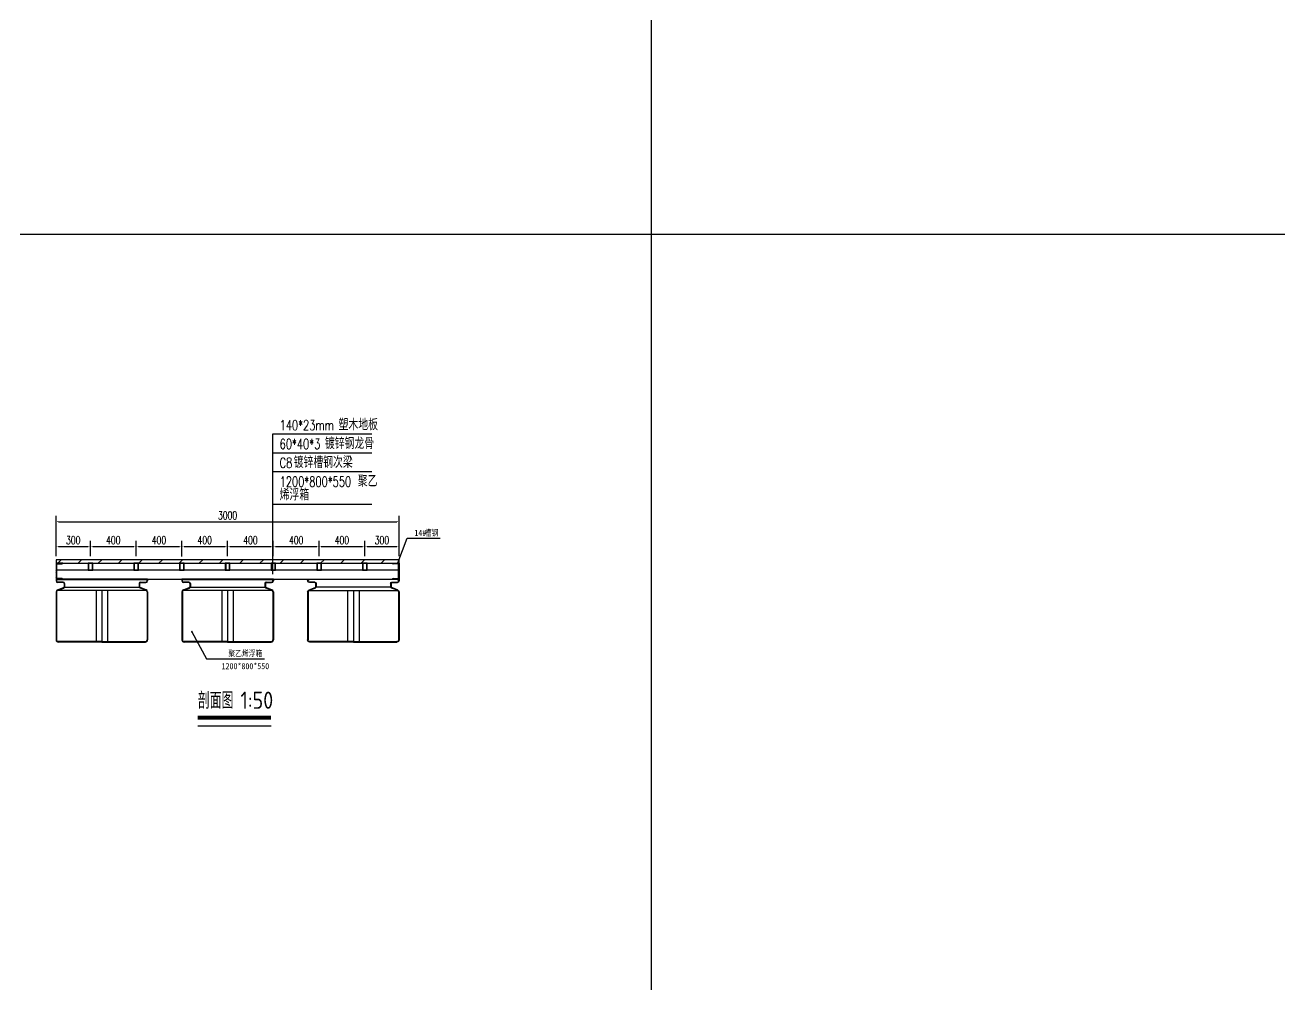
# Model space of a CAD drawing. Extents: x 1254079 to 1500931, y -102737 to 142253.
# Drawn here: x 1300730 to 1311706, y 11022 to 19424 of the extents above; entities that cross this region are included whole.
import ezdxf

# ---------------------------------------------------------------- set-up
doc = ezdxf.new("R2010")
doc.units = 0
doc.header["$LTSCALE"] = 1000
doc.header["$MEASUREMENT"] = 0
for name, color, linetype in [('14#槽钢', 3, 'Continuous'), ('DIM_LEAD', 3, 'Continuous'), ('DIM_SYMB', 3, 'Continuous'), ('PUB_DIM', 3, 'Continuous'), ('PUB_TEXT', 7, 'Continuous'), ('W-STEEL_FRAME钢架', 3, 'Continuous'), ('W-STEEL_KEEL钢龙骨', 5, 'Continuous'), ('W-WOOD_FLOOR木地板', 30, 'Continuous'), ('钢架', 90, 'Continuous')]:
    doc.layers.add(name, color=color, linetype=linetype)
doc.styles.add('-宋体', font='', dxfattribs={"width": 0.8})
doc.styles.add('_TCH_DIM', font='SIMPLEX', dxfattribs={"bigfont": 'GBCBIG'})
doc.styles.get("Standard").update_dxf_attribs({"font": 'gbenor.shx', "bigfont": 'gbcbig.shx'})
doc.styles.add('STANDARD_T3', font='simplex.shx', dxfattribs={"width": 0.7, "bigfont": 'gbcbig.shx'})
doc.styles.get('-宋体').set_extended_font_data('SimSun')
doc.dimstyles.new('W&&20', dxfattribs={"dimtxt": 70, "dimasz": 20, "dimexe": 50, "dimexo": 60, "dimgap": 20, "dimtad": 1, "dimdec": 0, "dimzin": 0, "dimdsep": 46, "dimtxsty": 'STANDARD_T3', "dimcen": 0.09, "dimclrd": 1, "dimclre": 1, "dimclrt": 7, "dimazin": 2, "dimtfac": 1, "dimtdec": 0, "dimtix": 1, "dimtmove": 2, "dimatfit": 3, "dimfxl": 0, "dimtolj": 1, "dimtzin": 0, "dimarcsym": 0})

# ---------------------------------------------------------------- blocks, each defined once
blk = doc.blocks.new('*U24')
at = {"layer": '14#槽钢'}
blk.add_lwpolyline([(0, 29946), (0, -29946)], dxfattribs=at)
blk = doc.blocks.new('*U25')
at = {"layer": '14#槽钢', "color": 0, "linetype": 'ByBlock', "lineweight": -2, "transparency": 16777216}
blk.add_blockref('*U24', (21762, 0), dxfattribs=at)
blk = doc.blocks.new('14a槽钢')
at = {"layer": '钢架'}
h = blk.add_hatch(dxfattribs=at)
h.set_pattern_fill('STEEL', color=4, scale=10)
h.set_pattern_definition([(50.389312, (-1352470.2, 1293523.579), (-9.2899201, 11.2253202), []), (50.389312, (-1352470.2, 1293531.516), (-9.2899201, 11.2253202), [])])
edge = h.paths.add_edge_path()
edge.add_ellipse((-1332250, 1115678), major_axis=(-3.26, 5.03), ratio=0.900468, start_angle=55.3931, end_angle=130.6069)
edge.add_line((-1332252, 1115673), (-1332208, 1115673))
edge.add_ellipse((-1332208, 1115667), major_axis=(0, 6), ratio=0.827586, start_angle=270, end_angle=360, ccw=False)
edge.add_line((-1332203, 1115667), (-1332203, 1115551))
edge.add_ellipse((-1332208, 1115551), major_axis=(0, 6), ratio=0.827586, start_angle=180, end_angle=270, ccw=False)
edge.add_line((-1332208, 1115545), (-1332251, 1115545))
edge.add_ellipse((-1332250, 1115540), major_axis=(3.82, 3.82), ratio=1, start_angle=49.2445, end_angle=141.5341)
edge.add_line((-1332256, 1115539), (-1332198, 1115539))
edge.add_line((-1332198, 1115539), (-1332198, 1115679))
edge.add_line((-1332198, 1115679), (-1332256, 1115679))
for p, q in [((-1332256, 1115679, 0), (-1332198, 1115679, 0)), ((-1332208, 1115673, 0), (-1332251, 1115673, 0)), ((-1332246, 1115679, 0), (-1332246, 1115679, 0)), ((-1332203, 1115551, 0), (-1332203, 1115667, 0)), ((-1332198, 1115679, 0), (-1332198, 1115539, 0)), ((-1332198, 1115539, 0), (-1332256, 1115539, 0)), ((-1332251, 1115545, 0), (-1332208, 1115545, 0)), ((-1332246, 1115539, 0), (-1332246, 1115539, 0))]:
    blk.add_line(p, q, dxfattribs=at)
for centre, start_param, end_param in [((-1332251, 1115679, 0), 1.570796, 3.141593), ((-1332208, 1115667, 0), 4.712389, 6.283185), ((-1332208, 1115667, 0), 4.712389, 6.283185), ((-1332251, 1115539, 0), 0, 1.570796), ((-1332208, 1115551, 0), 3.141593, 4.712389)]:
    blk.add_ellipse(centre, major_axis=(0, 6), ratio=0.827586, start_param=start_param, end_param=end_param, dxfattribs=at)
blk = doc.blocks.new('*D101')
at = {"color": 1, "lineweight": -2, "transparency": 16777216}
for p, q in [((1301001, 14804), (1301001, 15127)), ((1301021, 15077), (1303981, 15077)), ((1304001, 14804), (1304001, 15127))]:
    blk.add_line(p, q, dxfattribs=at)
at = {"color": 1, "transparency": 16777216}
for points in [[(1301021, 15081), (1301021, 15074), (1301001, 15077)], [(1303981, 15081), (1303981, 15074), (1304001, 15077)]]:
    blk.add_solid(points, dxfattribs=at)
at = {"layer": 'Defpoints', "color": 0, "transparency": 16777216}
for p in [(1304001, 15077), (1301001, 14744), (1304001, 14744)]:
    blk.add_point(p, dxfattribs=at)
at = {"color": 7, "transparency": 16777216, "insert": (1302501, 15132), "char_height": 70, "attachment_point": 5, "style": 'STANDARD_T3'}
blk.add_mtext('\\A1;3000', dxfattribs=at)
blk = doc.blocks.new('ganglonggu')
at = {"layer": 'W-STEEL_KEEL钢龙骨'}
for points in [[(-1338169, 1115605), (-1338129, 1115605), (-1338129, 1115665), (-1338169, 1115665)], [(-1338166, 1115608), (-1338132, 1115608), (-1338132, 1115662), (-1338166, 1115662)]]:
    blk.add_lwpolyline(points, close=True, dxfattribs=at)
blk = doc.blocks.new('*U22')
blk.add_blockref('ganglonggu', (1338149, -1115635))
blk = doc.blocks.new('*U23')
at = {"layer": 'W-STEEL_KEEL钢龙骨', "color": 0, "linetype": 'ByBlock', "lineweight": -2}
for p in [(0, 0), (400, 0), (800, 0), (1200, 0), (1600, 0), (2000, 0)]:
    blk.add_blockref('*U22', p, dxfattribs=at)
at = {"layer": 'W-STEEL_KEEL钢龙骨', "color": 0, "linetype": 'ByBlock', "lineweight": -2, "transparency": 16777216}
blk.add_blockref('*U22', (2400, 0), dxfattribs=at)
blk = doc.blocks.new('*D102')
at = {"layer": 'Defpoints', "color": 0, "transparency": 16777216}
for p in [(1301301, 14860), (1301001, 14714), (1301301, 14714)]:
    blk.add_point(p, dxfattribs=at)
at = {"layer": 'PUB_DIM', "color": 1, "lineweight": -2, "transparency": 16777216}
for p, q in [((1301001, 14774), (1301001, 14910)), ((1301021, 14860), (1301281, 14860)), ((1301301, 14774), (1301301, 14910))]:
    blk.add_line(p, q, dxfattribs=at)
at = {"layer": 'PUB_DIM', "color": 1, "transparency": 16777216}
for points in [[(1301021, 14863), (1301021, 14857), (1301001, 14860)], [(1301281, 14863), (1301281, 14857), (1301301, 14860)]]:
    blk.add_solid(points, dxfattribs=at)
at = {"layer": 'PUB_DIM', "color": 7, "transparency": 16777216, "insert": (1301151, 14915), "char_height": 70, "attachment_point": 5, "style": 'STANDARD_T3'}
blk.add_mtext('\\A1;300', dxfattribs=at)
blk = doc.blocks.new('*D103')
at = {"layer": 'Defpoints', "color": 0, "transparency": 16777216}
for p in [(1301701, 14860), (1301301, 14714), (1301701, 14714)]:
    blk.add_point(p, dxfattribs=at)
at = {"layer": 'PUB_DIM', "color": 1, "lineweight": -2, "transparency": 16777216}
for p, q in [((1301301, 14774), (1301301, 14910)), ((1301321, 14860), (1301681, 14860)), ((1301701, 14774), (1301701, 14910))]:
    blk.add_line(p, q, dxfattribs=at)
at = {"layer": 'PUB_DIM', "color": 1, "transparency": 16777216}
for points in [[(1301321, 14863), (1301321, 14857), (1301301, 14860)], [(1301681, 14863), (1301681, 14857), (1301701, 14860)]]:
    blk.add_solid(points, dxfattribs=at)
at = {"layer": 'PUB_DIM', "color": 7, "transparency": 16777216, "insert": (1301501, 14915), "char_height": 70, "attachment_point": 5, "style": 'STANDARD_T3'}
blk.add_mtext('\\A1;400', dxfattribs=at)
blk = doc.blocks.new('*D104')
at = {"layer": 'Defpoints', "color": 0, "transparency": 16777216}
for p in [(1302101, 14860), (1301701, 14714), (1302101, 14711)]:
    blk.add_point(p, dxfattribs=at)
at = {"layer": 'PUB_DIM', "color": 1, "lineweight": -2, "transparency": 16777216}
for p, q in [((1301701, 14774), (1301701, 14910)), ((1301721, 14860), (1302081, 14860)), ((1302101, 14771), (1302101, 14910))]:
    blk.add_line(p, q, dxfattribs=at)
at = {"layer": 'PUB_DIM', "color": 1, "transparency": 16777216}
for points in [[(1301721, 14863), (1301721, 14857), (1301701, 14860)], [(1302081, 14863), (1302081, 14857), (1302101, 14860)]]:
    blk.add_solid(points, dxfattribs=at)
at = {"layer": 'PUB_DIM', "color": 7, "transparency": 16777216, "insert": (1301901, 14915), "char_height": 70, "attachment_point": 5, "style": 'STANDARD_T3'}
blk.add_mtext('\\A1;400', dxfattribs=at)
blk = doc.blocks.new('*D105')
at = {"layer": 'Defpoints', "color": 0, "transparency": 16777216}
for p in [(1302501, 14860), (1302101, 14711), (1302501, 14714)]:
    blk.add_point(p, dxfattribs=at)
at = {"layer": 'PUB_DIM', "color": 1, "lineweight": -2, "transparency": 16777216}
for p, q in [((1302101, 14771), (1302101, 14910)), ((1302121, 14860), (1302481, 14860)), ((1302501, 14774), (1302501, 14910))]:
    blk.add_line(p, q, dxfattribs=at)
at = {"layer": 'PUB_DIM', "color": 1, "transparency": 16777216}
for points in [[(1302121, 14863), (1302121, 14857), (1302101, 14860)], [(1302481, 14863), (1302481, 14857), (1302501, 14860)]]:
    blk.add_solid(points, dxfattribs=at)
at = {"layer": 'PUB_DIM', "color": 7, "transparency": 16777216, "insert": (1302301, 14915), "char_height": 70, "attachment_point": 5, "style": 'STANDARD_T3'}
blk.add_mtext('\\A1;400', dxfattribs=at)
blk = doc.blocks.new('*D106')
at = {"layer": 'Defpoints', "color": 0, "transparency": 16777216}
for p in [(1302901, 14860), (1302501, 14714), (1302901, 14714)]:
    blk.add_point(p, dxfattribs=at)
at = {"layer": 'PUB_DIM', "color": 1, "lineweight": -2, "transparency": 16777216}
for p, q in [((1302501, 14774), (1302501, 14910)), ((1302521, 14860), (1302881, 14860)), ((1302901, 14774), (1302901, 14910))]:
    blk.add_line(p, q, dxfattribs=at)
at = {"layer": 'PUB_DIM', "color": 1, "transparency": 16777216}
for points in [[(1302521, 14863), (1302521, 14857), (1302501, 14860)], [(1302881, 14863), (1302881, 14857), (1302901, 14860)]]:
    blk.add_solid(points, dxfattribs=at)
at = {"layer": 'PUB_DIM', "color": 7, "transparency": 16777216, "insert": (1302701, 14915), "char_height": 70, "attachment_point": 5, "style": 'STANDARD_T3'}
blk.add_mtext('\\A1;400', dxfattribs=at)
blk = doc.blocks.new('*D107')
at = {"layer": 'Defpoints', "color": 0, "transparency": 16777216}
for p in [(1303301, 14860), (1302901, 14714), (1303301, 14714)]:
    blk.add_point(p, dxfattribs=at)
at = {"layer": 'PUB_DIM', "color": 1, "lineweight": -2, "transparency": 16777216}
for p, q in [((1302901, 14774), (1302901, 14910)), ((1302921, 14860), (1303281, 14860)), ((1303301, 14774), (1303301, 14910))]:
    blk.add_line(p, q, dxfattribs=at)
at = {"layer": 'PUB_DIM', "color": 1, "transparency": 16777216}
for points in [[(1302921, 14863), (1302921, 14857), (1302901, 14860)], [(1303281, 14863), (1303281, 14857), (1303301, 14860)]]:
    blk.add_solid(points, dxfattribs=at)
at = {"layer": 'PUB_DIM', "color": 7, "transparency": 16777216, "insert": (1303101, 14915), "char_height": 70, "attachment_point": 5, "style": 'STANDARD_T3'}
blk.add_mtext('\\A1;400', dxfattribs=at)
blk = doc.blocks.new('*D108')
at = {"layer": 'Defpoints', "color": 0, "transparency": 16777216}
for p in [(1303701, 14860), (1303301, 14714), (1303701, 14714)]:
    blk.add_point(p, dxfattribs=at)
at = {"layer": 'PUB_DIM', "color": 1, "lineweight": -2, "transparency": 16777216}
for p, q in [((1303301, 14774), (1303301, 14910)), ((1303321, 14860), (1303681, 14860)), ((1303701, 14774), (1303701, 14910))]:
    blk.add_line(p, q, dxfattribs=at)
at = {"layer": 'PUB_DIM', "color": 1, "transparency": 16777216}
for points in [[(1303321, 14863), (1303321, 14857), (1303301, 14860)], [(1303681, 14863), (1303681, 14857), (1303701, 14860)]]:
    blk.add_solid(points, dxfattribs=at)
at = {"layer": 'PUB_DIM', "color": 7, "transparency": 16777216, "insert": (1303501, 14915), "char_height": 70, "attachment_point": 5, "style": 'STANDARD_T3'}
blk.add_mtext('\\A1;400', dxfattribs=at)
blk = doc.blocks.new('*D109')
at = {"layer": 'Defpoints', "color": 0, "transparency": 16777216}
for p in [(1304001, 14860), (1303701, 14714), (1304001, 14714)]:
    blk.add_point(p, dxfattribs=at)
at = {"layer": 'PUB_DIM', "color": 1, "lineweight": -2, "transparency": 16777216}
for p, q in [((1303701, 14774), (1303701, 14910)), ((1303721, 14860), (1303981, 14860)), ((1304001, 14774), (1304001, 14910))]:
    blk.add_line(p, q, dxfattribs=at)
at = {"layer": 'PUB_DIM', "color": 1, "transparency": 16777216}
for points in [[(1303721, 14863), (1303721, 14857), (1303701, 14860)], [(1303981, 14863), (1303981, 14857), (1304001, 14860)]]:
    blk.add_solid(points, dxfattribs=at)
at = {"layer": 'PUB_DIM', "color": 7, "transparency": 16777216, "insert": (1303851, 14915), "char_height": 70, "attachment_point": 5, "style": 'STANDARD_T3'}
blk.add_mtext('\\A1;300', dxfattribs=at)
blk = doc.blocks.new('$matou$00000066')
for p, q in [((400, 275), (-400, 275)), ((-400, 275), (-400, 260)), ((-386, 271), (386, 271)), ((-338, 249), (-386, 249)), ((-338, 245), (-385, 245)), ((-330, 237), (-330, 208)), ((-326, 237), (-326, 208)), ((326, 237), (326, 208)), ((330, 237), (330, 208)), ((338, 249), (386, 249)), ((338, 245), (385, 245)), ((400, 275), (400, 260)), ((-400, 164), (-400, -256)), ((-396, 165), (-396, -256)), ((391, 176), (-391, 176)), ((-387, 183), (-335, 201)), ((-386, 179), (-334, 197)), ((-326, 205), (326, 205)), ((-50, 176), (-50, -271)), ((0, 176), (0, -271)), ((0, 176), (0, -271)), ((50, 176), (50, -271)), ((386, 179), (334, 197)), ((387, 183), (335, 201)), ((396, 165), (396, -256)), ((400, 164), (400, -256)), ((0, -271), (-381, -271)), ((0, -275), (-381, -275)), ((0, -271), (381, -271)), ((0, -275), (381, -275))]:
    blk.add_line(p, q)
for centre, radius, start, end in [((-385, 260), 15, 180, 270), ((-386, 260), 11, 90, 270), ((-338, 237), 12, 0, 90), ((-338, 237), 8, 0, 90), ((338, 237), 12, 90, 180), ((338, 237), 8, 90, 180), ((385, 260), 15, 270, 0), ((386, 260), 11, 270, 90), ((-380, 164), 20, 109.1798, 180), ((-381, 165), 15, 109.1798, 180), ((-338, 208), 8, 289.1798, 0), ((-338, 208), 12, 289.1798, 0), ((338, 208), 12, 180, 250.8202), ((338, 208), 8, 180, 250.8202), ((381, 165), 15, 0, 70.8202), ((380, 164), 20, 0, 70.8202), ((-381, -256), 19, 180, 270), ((-381, -256), 15, 180, 270), ((381, -256), 19, 270, 0), ((381, -256), 15, 270, 0)]:
    blk.add_arc(centre, radius, start, end)

msp = doc.modelspace()

# ---------------------------------------------------------------- hatches: boundary and pattern name
at = {"layer": 'W-WOOD_FLOOR木地板'}
h = msp.add_hatch(dxfattribs=at)
h.set_pattern_fill('木板', color=256, scale=100)
h.set_pattern_definition([(0, (2847357.86, -1120117.11), (0, 125), []), (45, (2847357.86, -1120117.11), (-88.388348, 88.388348), [])])
h.paths.add_polyline_path([(1304001.4, 14743.7), (1301001.4, 14743.7), (1301001.4, 14713.7), (1304001.4, 14713.7)])

# ---------------------------------------------------------------- linework, layer by layer
at = {"layer": '14#槽钢'}
msp.add_lwpolyline([(1284443.8, 17593.3), (1371490.4, 17593.3)], dxfattribs=at)
at = {"layer": 'DIM_LEAD'}
for p, q in [((1303991.3, 14716.9), (1304071.9, 14932)), ((1304071.9, 14932), (1304361.7, 14932)), ((1302189.2, 14114), (1302317.2, 13877)), ((1302317.2, 13877), (1302822.6, 13877))]:
    msp.add_line(p, q, dxfattribs=at)
at = {"layer": 'DIM_LEAD', "const_width": 8}
for points in [[(1303989.9, 14713.2, 1), (1303992.7, 14720.7, 1)], [(1302187.3, 14117.5, 1), (1302191.1, 14110.4, 1)]]:
    msp.add_lwpolyline(points, format="xyb", close=True, dxfattribs=at)
at = {"layer": 'DIM_SYMB'}
for p, q in [((1302896.4, 15231.3), (1302896.4, 15845.6)), ((1302896.4, 15845.6), (1303763.4, 15845.6)), ((1302896.4, 15680.7), (1303763.4, 15680.7)), ((1302896.4, 15515.9), (1303763.4, 15515.9)), ((1302896.4, 14617.6), (1302896.4, 15231.3)), ((1302896.4, 15231.3), (1303763.4, 15231.3))]:
    msp.add_line(p, q, dxfattribs=at)
at = {"layer": 'DIM_SYMB', "const_width": 35}
msp.add_lwpolyline([(1302240.1, 13361.3), (1302881.8, 13361.3)], dxfattribs=at)
at = {"layer": 'DIM_SYMB'}
msp.add_lwpolyline([(1302240.1, 13291.3), (1302881.8, 13291.3)], dxfattribs=at)
at = {"layer": 'W-STEEL_FRAME钢架'}
msp.add_lwpolyline([(1301001.4, 14573.7), (1304001.4, 14573.7), (1304001.4, 14653.7), (1301001.4, 14653.7)], close=True, dxfattribs=at)
at = {"layer": 'W-WOOD_FLOOR木地板'}
msp.add_lwpolyline([(1301001.4, 14713.7), (1304001.4, 14713.7), (1304001.4, 14743.7), (1301001.4, 14743.7)], close=True, dxfattribs=at)

# ---------------------------------------------------------------- block references
for p in [(1301401.4, 14298.7), (1302501.4, 14298.7)]:
    msp.add_blockref('$matou$00000066', p)
at = {"yscale": -1, "rotation": 180}
msp.add_blockref('$matou$00000066', (1303601.2, 14298.7), dxfattribs=at)
at = {"layer": '14#槽钢'}
msp.add_blockref('*U25', (1284443.8, 32566), dxfattribs=at)
at = {"layer": 'W-STEEL_FRAME钢架', "xscale": -1}
msp.add_blockref('14a槽钢', (-31196.4, -1100965.2, 0), dxfattribs=at)
at = {"layer": 'W-STEEL_FRAME钢架'}
msp.add_blockref('14a槽钢', (2636199.1, -1100965.2, 0), dxfattribs=at)
at = {"layer": 'W-STEEL_KEEL钢龙骨'}
msp.add_blockref('*U23', (1301301.4, 14683.7), dxfattribs=at)

# ---------------------------------------------------------------- texts
at = {"layer": 'PUB_TEXT', "color": 7}
for s, height, style, width, p in [('140*23mm', 89.25, '_TCH_DIM', 0.705882, (1302956.2, 15877.1)), ('60*40*3', 89.25, '_TCH_DIM', 0.705882, (1302956.2, 15712.2)), ('C8', 89.25, '_TCH_DIM', 0.705882, (1302956.2, 15547.4)), ('1200*800*550', 89.25, '_TCH_DIM', 0.705882, (1302956.2, 15382.5)), ('14#', 53.16, '-宋体', 0.8, (1304135.1, 14953)), ('槽钢', 53.16, '-宋体', 0.8, (1304225.9, 14953)), ('聚乙烯浮箱', 53.16, '-宋体', 0.8, (1302507.5, 13898)), ('1200*800*550', 53.165, '-宋体', 0.8, (1302448.6, 13786))]:
    msp.add_text(s, height=height, dxfattribs=dict(at, style=style, width=width)).set_placement(p)
at = {"layer": 'PUB_TEXT', "color": 7, "style": '_TCH_DIM'}
for s, p in [('塑木地板', (1303472.2, 15877.1)), ('镀锌钢龙骨', (1303352.2, 15712.2)), ('镀锌槽钢次梁', (1303079.2, 15547.4)), ('聚乙', (1303640.2, 15382.5)), ('烯浮箱', (1302956.2, 15262.8))]:
    msp.add_text(s, height=101.28, dxfattribs=at).set_placement(p)
at = {"layer": 'PUB_TEXT', "color": 7}
for s, height, p in [('剖面图', 144.68, (1302240.1, 13439.3)), ('1:50', 150, (1302614.2, 13439.3))]:
    msp.add_text(s, height=height, dxfattribs=at).set_placement(p)

# ---------------------------------------------------------------- dimensions: what is measured, and where the dimension line sits
dim = msp.add_linear_dim(base=(1304001.2, 15077.4), p1=(1301001.4, 14743.7), p2=(1304001.2, 14743.7), dimstyle='W&&20')
dim.commit()
dim.dimension.update_dxf_attribs({"geometry": '*D101', "text_midpoint": (1302501.3, 15132.4)})
at = {"layer": 'PUB_DIM'}
for base, p1, p2, picture, middle in [((1301301.4, 14860), (1301001.4, 14713.7), (1301301.4, 14713.7), '*D102', (1301151.4, 14915)), ((1301701.4, 14860), (1301301.4, 14713.7), (1301701.4, 14713.7), '*D103', (1301501.4, 14915)), ((1302101.4, 14860), (1301701.4, 14713.7), (1302101.4, 14710.7), '*D104', (1301901.4, 14915)), ((1302501.4, 14860), (1302101.4, 14710.7), (1302501.4, 14713.7), '*D105', (1302301.4, 14915)), ((1302901.4, 14860), (1302501.4, 14713.7), (1302901.4, 14713.7), '*D106', (1302701.4, 14915)), ((1303301.4, 14860), (1302901.4, 14713.7), (1303301.4, 14713.7), '*D107', (1303101.4, 14915)), ((1303701.4, 14860), (1303301.4, 14713.7), (1303701.4, 14713.7), '*D108', (1303501.4, 14915)), ((1304001.4, 14860), (1303701.4, 14713.7), (1304001.4, 14713.7), '*D109', (1303851.4, 14915))]:
    dim = msp.add_linear_dim(base=base, p1=p1, p2=p2, dimstyle='W&&20', dxfattribs=at)
    dim.commit()
    dim.dimension.update_dxf_attribs({"geometry": picture, "text_midpoint": middle})

doc.saveas('drawing.dxf')
